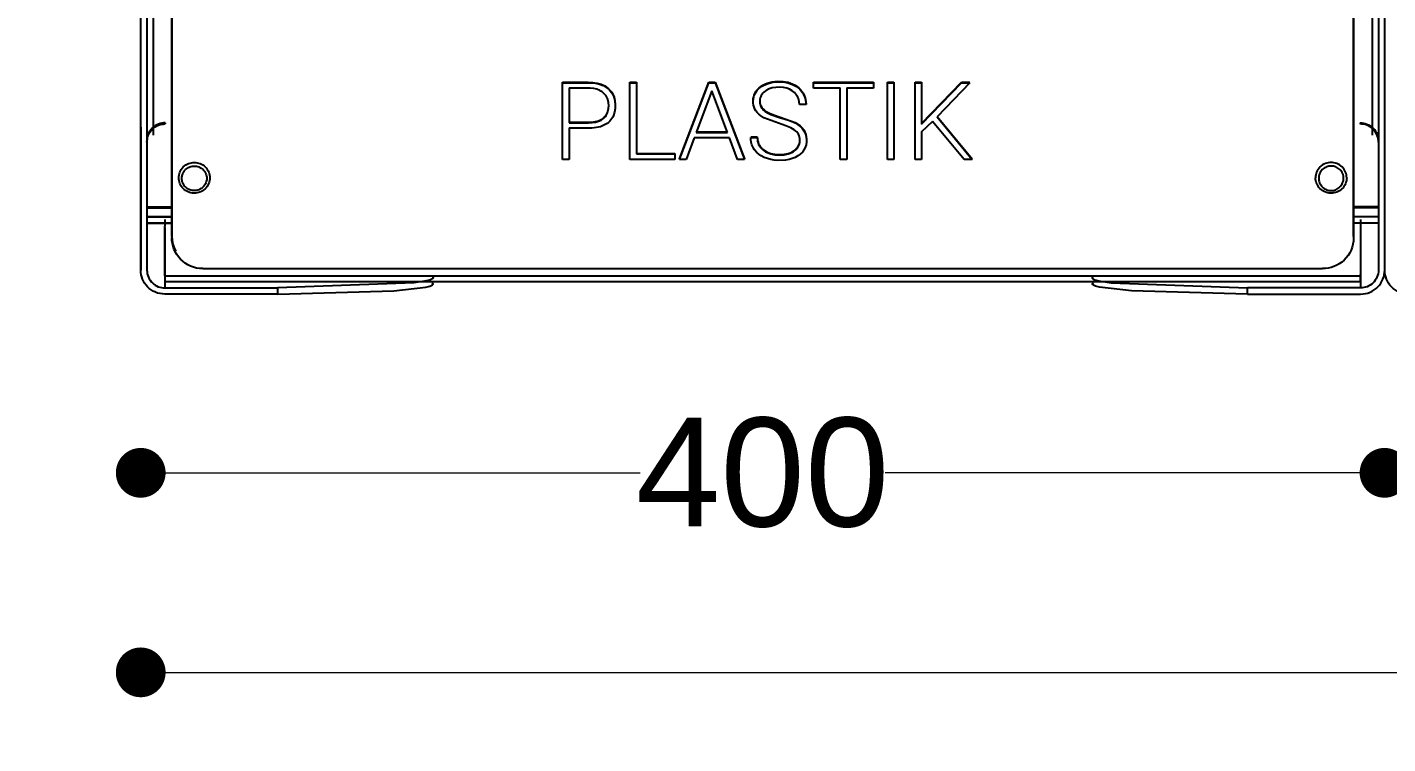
# Model space of a CAD drawing. Header units: millimetres. Extents: x 10366 to 28454, y 24552 to 29702.
# Drawn here: x 21291.3 to 21728.8, y 26729 to 26959.4 of the extents above; entities that cross this region are included whole.
import ezdxf

# ---------------------------------------------------------------- set-up
doc = ezdxf.new("R2010")
doc.units = ezdxf.units.MM
doc.header["$LTSCALE"] = 3
doc.layers.add('DomyÅ›lny', color=7, linetype='Continuous')
doc.styles.get("Standard").update_dxf_attribs({"font": 'arial.ttf'})
doc.dimstyles.new('MATEUSZ', dxfattribs={"dimtxt": 35, "dimasz": 16, "dimexe": 0.18, "dimexo": 0.0625, "dimgap": 0.09, "dimtad": 0, "dimdec": 0, "dimdsep": 46, "dimtxsty": 'Standard', "dimblk": 'DOT', "dimcen": 0.09, "dimse1": 1, "dimse2": 1, "dimadec": 0, "dimazin": 0, "dimtfac": 1, "dimtdec": 0, "dimtofl": 0, "dimtmove": 0, "dimatfit": 3, "dimfxl": 1, "dimtolj": 1, "dimtzin": 0, "dimlwd": 9, "dimlwe": 9, "dimarcsym": 0})

# ---------------------------------------------------------------- blocks, each defined once
blk = doc.blocks.new('_Dot')
at = {"color": 0, "linetype": 'ByBlock', "lineweight": -2}
blk.add_line((-0.5, 0), (-1, 0), dxfattribs=at)
at = {"color": 0, "linetype": 'ByBlock', "const_width": 0.5}
blk.add_lwpolyline([(-0.25, 0, 1), (0.25, 0, 1)], format="xyb", close=True, dxfattribs=at)
blk = doc.blocks.new('*D65')
at = {"color": 0, "lineweight": 9, "transparency": 16777216}
for p, q in [((21146.56, 27243.57), (21146.56, 27105.32)), ((21146.56, 26889.61), (21146.56, 27027.86))]:
    blk.add_line(p, q, dxfattribs=at)
at = {"layer": 'Defpoints', "color": 0, "transparency": 16777216}
for p in [(21335.58, 27259.57), (21146.56, 26873.61), (21335.58, 26873.61)]:
    blk.add_point(p, dxfattribs=at)
at = {"color": 0, "lineweight": 9, "transparency": 16777216, "xscale": 16, "yscale": 16, "zscale": 16}
for p, rotation in [((21146.56, 27259.57), 90), ((21146.56, 26873.61), 270)]:
    blk.add_blockref('_Dot', p, dxfattribs=dict(at, rotation=rotation))
at = {"color": 0, "transparency": 16777216, "insert": (21146.56, 27066.59), "char_height": 35, "attachment_point": 5, "rotation": 90}
blk.add_mtext('\\A1;386', dxfattribs=at)
blk = doc.blocks.new('*D66')
at = {"color": 0, "lineweight": 9, "transparency": 16777216}
for p, q in [((21343.82, 26752.01), (22275.23, 26752.01)), ((23311.82, 26752.01), (22380.41, 26752.01))]:
    blk.add_line(p, q, dxfattribs=at)
at = {"layer": 'Defpoints', "color": 0, "transparency": 16777216}
for p in [(21327.82, 26881.3), (23327.82, 26881.3), (23327.82, 26752.01)]:
    blk.add_point(p, dxfattribs=at)
at = {"color": 0, "lineweight": 9, "transparency": 16777216, "xscale": 16, "yscale": 16, "zscale": 16, "rotation": 180}
blk.add_blockref('_Dot', (21327.82, 26752.01), dxfattribs=at)
at = {"color": 0, "lineweight": 9, "transparency": 16777216, "xscale": 16, "yscale": 16, "zscale": 16}
blk.add_blockref('_Dot', (23327.82, 26752.01), dxfattribs=at)
at = {"color": 0, "transparency": 16777216, "insert": (22327.82, 26752.01), "char_height": 35, "attachment_point": 5}
blk.add_mtext('\\A1;2000', dxfattribs=at)
blk = doc.blocks.new('*D67')
at = {"color": 0, "lineweight": 9, "transparency": 16777216}
for p, q in [((21343.82, 26816.16), (21488.4, 26816.16)), ((21711.78, 26816.16), (21567.2, 26816.16))]:
    blk.add_line(p, q, dxfattribs=at)
at = {"layer": 'Defpoints', "color": 0, "transparency": 16777216}
for p in [(21327.82, 26881.3), (21727.78, 26880.56), (21727.78, 26816.16)]:
    blk.add_point(p, dxfattribs=at)
at = {"color": 0, "lineweight": 9, "transparency": 16777216, "xscale": 16, "yscale": 16, "zscale": 16, "rotation": 180}
blk.add_blockref('_Dot', (21327.82, 26816.16), dxfattribs=at)
at = {"color": 0, "lineweight": 9, "transparency": 16777216, "xscale": 16, "yscale": 16, "zscale": 16}
blk.add_blockref('_Dot', (21727.78, 26816.16), dxfattribs=at)
at = {"color": 0, "transparency": 16777216, "insert": (21527.8, 26816.16), "char_height": 35, "attachment_point": 5}
blk.add_mtext('\\A1;400', dxfattribs=at)

msp = doc.modelspace()

# ---------------------------------------------------------------- linework, layer by layer
at = {"layer": 'DomyÅ›lny'}
for p, q in [((21327.82, 26881.3), (21327.82, 27251.81)), ((21329.82, 27251.81), (21329.82, 26881.3)), ((21725.82, 27251.81), (21725.82, 26881.3)), ((21727.82, 26881.3), (21727.82, 27251.81)), ((21727.82, 26881.3), (21727.82, 27251.81)), ((21337.82, 26892.17), (21337.82, 27241.95)), ((21337.82, 27241.45), (21337.82, 26891.66)), ((21717.82, 26892.17), (21717.82, 27241.95)), ((21717.82, 27241.45), (21717.82, 26891.66)), ((21331.82, 27219.42), (21331.82, 26924.67)), ((21723.82, 27219.42), (21723.82, 26924.67)), ((21463.48, 26917.09), (21463.48, 26941.73)), ((21463.48, 26916.92), (21463.48, 26941.56)), ((21485.14, 26941.73), (21487.27, 26941.73)), ((21485.14, 26917.09), (21485.14, 26941.73)), ((21485.14, 26941.56), (21487.27, 26941.56)), ((21485.14, 26916.92), (21485.14, 26941.56)), ((21487.27, 26941.73), (21487.27, 26918.85)), ((21487.27, 26941.56), (21487.27, 26918.68)), ((21501.02, 26917.09), (21510.48, 26941.73)), ((21501.02, 26916.92), (21510.48, 26941.56)), ((21510.48, 26941.73), (21512.49, 26941.73)), ((21510.48, 26941.56), (21512.49, 26941.56)), ((21512.49, 26941.73), (21521.95, 26917.09)), ((21512.49, 26941.56), (21521.95, 26916.92)), ((21544.19, 26939.95), (21544.19, 26941.73)), ((21544.19, 26941.73), (21563.42, 26941.73)), ((21544.19, 26941.56), (21563.42, 26941.56)), ((21544.19, 26939.78), (21544.19, 26941.56)), ((21563.42, 26941.73), (21563.42, 26939.95)), ((21563.42, 26941.56), (21563.42, 26939.78)), ((21567.91, 26941.73), (21570.03, 26941.73)), ((21567.91, 26917.09), (21567.91, 26941.73)), ((21567.91, 26941.56), (21570.03, 26941.56)), ((21567.91, 26916.92), (21567.91, 26941.56)), ((21570.03, 26941.73), (21570.03, 26917.09)), ((21570.03, 26941.56), (21570.03, 26916.92)), ((21576.81, 26917.09), (21576.81, 26941.73)), ((21576.81, 26941.73), (21578.92, 26941.73)), ((21576.81, 26916.92), (21576.81, 26941.56)), ((21576.81, 26941.56), (21578.92, 26941.56)), ((21578.92, 26941.73), (21578.92, 26928.45)), ((21578.92, 26928.45), (21591.73, 26941.73)), ((21578.92, 26941.56), (21578.92, 26928.28)), ((21578.92, 26928.28), (21591.73, 26941.56)), ((21594.39, 26941.56), (21583.92, 26930.59)), ((21591.73, 26941.73), (21594.39, 26941.73)), ((21591.73, 26941.56), (21594.39, 26941.56)), ((21465.6, 26939.95), (21465.6, 26928.89)), ((21465.6, 26939.78), (21465.6, 26928.72)), ((21511.48, 26939.02), (21506.46, 26925.6)), ((21516.49, 26925.6), (21511.48, 26939.02)), ((21552.74, 26939.78), (21544.19, 26939.78)), ((21552.74, 26917.09), (21552.74, 26939.95)), ((21552.74, 26916.92), (21552.74, 26939.78)), ((21554.85, 26939.95), (21554.85, 26917.09)), ((21563.42, 26939.78), (21554.85, 26939.78)), ((21554.85, 26939.78), (21554.85, 26916.92)), ((21539.62, 26934.71), (21539.62, 26934.54)), ((21541.75, 26934.54), (21539.62, 26934.54)), ((21541.75, 26934.71), (21541.75, 26934.54)), ((21335.71, 26928.67), (21335.71, 26928.33)), ((21582.44, 26929.16), (21578.92, 26925.74)), ((21578.92, 26928.45), (21578.92, 26928.28)), ((21592.62, 26916.92), (21582.44, 26929.16)), ((21583.92, 26930.76), (21595.2, 26917.09)), ((21583.92, 26930.59), (21595.2, 26916.92)), ((21719.93, 26928.67), (21719.93, 26928.33)), ((21327.82, 26927.34), (21327.82, 26881.3)), ((21465.6, 26927.13), (21465.6, 26917.09)), ((21465.6, 26926.96), (21465.6, 26916.92)), ((21505.81, 26923.83), (21503.23, 26916.92)), ((21517.16, 26923.83), (21505.81, 26923.83)), ((21506.46, 26925.77), (21516.49, 26925.77)), ((21506.46, 26925.6), (21516.49, 26925.6)), ((21519.75, 26916.92), (21517.16, 26923.83)), ((21523.98, 26924.13), (21526.09, 26924.13)), ((21523.98, 26923.96), (21526.09, 26923.96)), ((21578.92, 26925.91), (21578.92, 26925.74)), ((21578.92, 26925.91), (21578.92, 26917.09)), ((21578.92, 26925.74), (21578.92, 26916.92)), ((21465.6, 26916.92), (21463.48, 26916.92)), ((21499.61, 26916.92), (21485.14, 26916.92)), ((21487.27, 26918.85), (21499.61, 26918.85)), ((21487.27, 26918.68), (21499.61, 26918.68)), ((21499.61, 26918.85), (21499.61, 26917.09)), ((21499.61, 26918.68), (21499.61, 26916.92)), ((21503.23, 26916.92), (21501.02, 26916.92)), ((21521.95, 26916.92), (21519.75, 26916.92)), ((21554.85, 26916.92), (21552.74, 26916.92)), ((21570.03, 26916.92), (21567.91, 26916.92)), ((21578.92, 26916.92), (21576.81, 26916.92)), ((21595.2, 26916.92), (21592.62, 26916.92)), ((21329.82, 26901.66), (21337.82, 26901.66)), ((21329.82, 26901.32), (21337.82, 26901.32)), ((21329.82, 26898.44), (21337.82, 26898.44)), ((21337.82, 26898.43), (21329.82, 26898.43)), ((21329.82, 26897.49), (21329.82, 26881.3)), ((21725.82, 26901.66), (21717.82, 26901.66)), ((21725.82, 26901.32), (21717.82, 26901.32)), ((21725.82, 26898.44), (21717.82, 26898.44)), ((21725.82, 26898.43), (21717.82, 26898.43)), ((21725.82, 26897.49), (21725.82, 26881.3)), ((21329.82, 26896.45), (21337.82, 26896.45)), ((21337.82, 26896.43), (21329.82, 26896.43)), ((21335.58, 26879.48), (21335.58, 26895.45)), ((21335.58, 26895.02), (21335.58, 26875.6)), ((21725.82, 26896.45), (21717.82, 26896.45)), ((21725.82, 26896.43), (21717.82, 26896.43)), ((21720.06, 26895.45), (21720.06, 26879.48)), ((21720.06, 26895.02), (21720.06, 26875.6)), ((21347.82, 26881.81), (21707.82, 26881.81)), ((21335.58, 26879.94), (21335.58, 26877.61)), ((21335.58, 26879.48), (21720.06, 26879.48)), ((21720.06, 26877.61), (21335.58, 26877.61)), ((21720.06, 26877.61), (21720.06, 26879.94)), ((21335.58, 26875.6), (21371.94, 26875.6)), ((21371.91, 26873.61), (21335.58, 26873.61)), ((21371.91, 26873.61), (21371.94, 26875.6)), ((21720.06, 26875.6), (21683.7, 26875.6)), ((21683.74, 26873.61), (21683.7, 26875.6)), ((21683.74, 26873.61), (21720.06, 26873.61))]:
    msp.add_line(p, q, dxfattribs=at)
for points in [[(21463.48, 26941.73, 0), (21468.97, 26941.73, 0), (21471.71, 26941.73, 0), (21473.21, 26941.68, 0), (21474.63, 26941.47, 0), (21475.91, 26941.09, 0), (21477.05, 26940.56, 0), (21478.06, 26939.85, 0), (21478.5, 26939.44, 0), (21478.91, 26939, 0), (21479.26, 26938.53, 0), (21479.57, 26938.03, 0), (21479.83, 26937.5, 0), (21480.04, 26936.93, 0), (21480.32, 26935.71, 0), (21480.41, 26934.37, 0)], [(21463.48, 26941.56, 0), (21474.09, 26941.4, 0), (21475.36, 26941.11, 0), (21476.51, 26940.67, 0), (21477.53, 26940.08, 0), (21478.43, 26939.35, 0), (21478.82, 26938.93, 0), (21479.17, 26938.49, 0), (21479.47, 26938.02, 0), (21479.74, 26937.52, 0), (21479.96, 26937, 0), (21480.27, 26935.87, 0), (21480.41, 26934.62, 0), (21480.38, 26933.31, 0), (21480.18, 26932.11, 0), (21479.83, 26931.02, 0), (21479.59, 26930.52, 0), (21479.31, 26930.05, 0), (21478.99, 26929.61, 0), (21478.62, 26929.2, 0), (21478.22, 26928.82, 0), (21477.78, 26928.48, 0), (21476.78, 26927.89, 0), (21475.64, 26927.45, 0), (21474.36, 26927.14, 0), (21472.92, 26926.98, 0), (21465.6, 26926.96, 0)], [(21524.77, 26935.72, 0), (21524.8, 26936.42, 0), (21524.92, 26937.09, 0), (21525.11, 26937.73, 0), (21525.38, 26938.33, 0), (21525.73, 26938.89, 0), (21526.16, 26939.43, 0), (21526.66, 26939.92, 0), (21527.24, 26940.39, 0), (21527.87, 26940.8, 0), (21528.55, 26941.15, 0), (21529.27, 26941.45, 0), (21530.84, 26941.87, 0), (21532.57, 26942.06, 0), (21534.37, 26942.01, 0), (21536.03, 26941.71, 0), (21536.81, 26941.46, 0), (21537.55, 26941.15, 0), (21538.25, 26940.78, 0), (21538.89, 26940.37, 0), (21539.46, 26939.9, 0), (21539.98, 26939.38, 0), (21540.44, 26938.81, 0), (21540.84, 26938.2, 0), (21541.17, 26937.55, 0), (21541.42, 26936.88, 0), (21541.6, 26936.18, 0), (21541.71, 26935.46, 0), (21541.75, 26934.71, 0)], [(21539.77, 26922.98, 0), (21539.74, 26923.53, 0), (21539.66, 26924.05, 0), (21539.52, 26924.54, 0), (21539.32, 26924.99, 0), (21539.07, 26925.41, 0), (21538.76, 26925.8, 0), (21538.4, 26926.15, 0), (21537.97, 26926.48, 0), (21536.82, 26927.13, 0), (21535.31, 26927.75, 0), (21528.22, 26930.27, 0), (21527.09, 26931, 0), (21526.53, 26931.47, 0), (21526.05, 26931.97, 0), (21525.65, 26932.51, 0), (21525.32, 26933.08, 0), (21525.07, 26933.68, 0), (21524.89, 26934.32, 0), (21524.79, 26934.99, 0), (21524.77, 26935.68, 0), (21524.81, 26936.33, 0), (21524.93, 26936.96, 0), (21525.11, 26937.55, 0), (21525.36, 26938.11, 0), (21525.68, 26938.65, 0), (21526.06, 26939.15, 0), (21526.52, 26939.62, 0), (21527.04, 26940.07, 0), (21527.62, 26940.47, 0), (21528.23, 26940.83, 0), (21529.58, 26941.38, 0), (21531.07, 26941.74, 0), (21532.71, 26941.89, 0), (21534.4, 26941.84, 0), (21535.95, 26941.56, 0), (21537.38, 26941.06, 0), (21538.66, 26940.35, 0), (21539.23, 26939.93, 0), (21539.74, 26939.47, 0), (21540.19, 26938.96, 0), (21540.6, 26938.41, 0), (21540.95, 26937.82, 0), (21541.24, 26937.21, 0), (21541.46, 26936.58, 0), (21541.62, 26935.92, 0), (21541.72, 26935.24, 0), (21541.75, 26934.54, 0)], [(21465.6, 26928.72, 0), (21469.72, 26928.72, 0), (21471.78, 26928.72, 0), (21472.95, 26928.75, 0), (21474.06, 26928.91, 0), (21475.04, 26929.19, 0), (21475.9, 26929.59, 0), (21476.28, 26929.83, 0), (21476.63, 26930.11, 0), (21476.95, 26930.41, 0), (21477.24, 26930.74, 0), (21477.49, 26931.09, 0), (21477.71, 26931.46, 0), (21477.89, 26931.86, 0), (21478.04, 26932.28, 0), (21478.24, 26933.2, 0), (21478.3, 26934.21, 0), (21478.23, 26935.22, 0), (21478.02, 26936.14, 0), (21477.86, 26936.56, 0), (21477.67, 26936.96, 0), (21477.44, 26937.35, 0), (21477.19, 26937.71, 0), (21476.89, 26938.04, 0), (21476.56, 26938.36, 0), (21476.21, 26938.64, 0), (21475.82, 26938.89, 0), (21475.41, 26939.11, 0), (21474.49, 26939.46, 0), (21473.47, 26939.68, 0), (21472.32, 26939.78, 0), (21465.6, 26939.78, 0)], [(21539.62, 26934.54, 0), (21539.54, 26935.54, 0), (21539.45, 26936.01, 0), (21539.32, 26936.46, 0), (21539.15, 26936.89, 0), (21538.94, 26937.3, 0), (21538.69, 26937.68, 0), (21538.41, 26938.04, 0), (21538.09, 26938.39, 0), (21537.34, 26939, 0), (21536.49, 26939.47, 0), (21535.54, 26939.82, 0), (21534.48, 26940.04, 0), (21533.32, 26940.12, 0), (21532.06, 26940.07, 0), (21530.91, 26939.89, 0), (21529.88, 26939.57, 0), (21528.98, 26939.12, 0), (21528.57, 26938.84, 0), (21528.2, 26938.54, 0), (21527.88, 26938.22, 0), (21527.61, 26937.88, 0), (21527.38, 26937.51, 0), (21527.19, 26937.13, 0), (21527.05, 26936.72, 0), (21526.95, 26936.3, 0), (21526.9, 26935.85, 0), (21526.9, 26935.4, 0), (21526.94, 26934.96, 0), (21527.02, 26934.54, 0), (21527.15, 26934.15, 0), (21527.32, 26933.77, 0), (21527.54, 26933.42, 0), (21527.81, 26933.08, 0), (21528.11, 26932.77, 0), (21528.47, 26932.47, 0), (21529.32, 26931.92, 0), (21530.4, 26931.4, 0), (21533.19, 26930.45, 0), (21536.09, 26929.56, 0), (21538.23, 26928.64, 0), (21539.04, 26928.16, 0), (21539.75, 26927.63, 0), (21540.36, 26927.06, 0), (21540.87, 26926.44, 0), (21541.28, 26925.78, 0), (21541.58, 26925.06, 0), (21541.79, 26924.28, 0), (21541.89, 26923.44, 0), (21541.88, 26922.53, 0), (21541.75, 26921.62, 0), (21541.49, 26920.78, 0), (21541.1, 26920.01, 0), (21540.57, 26919.3, 0), (21539.92, 26918.65, 0), (21539.14, 26918.07, 0), (21538.27, 26917.58, 0), (21537.32, 26917.19, 0), (21536.29, 26916.89, 0), (21535.17, 26916.7, 0), (21532.74, 26916.59, 0), (21531.56, 26916.69, 0), (21530.43, 26916.89, 0), (21529.35, 26917.18, 0), (21528.31, 26917.58, 0), (21527.37, 26918.06, 0), (21526.53, 26918.62, 0), (21525.82, 26919.27, 0), (21525.21, 26919.99, 0), (21524.72, 26920.78, 0), (21524.36, 26921.62, 0), (21524.11, 26922.52, 0), (21524.01, 26923.23, 0), (21523.98, 26923.96, 0)], [(21465.6, 26928.89, 0), (21469.71, 26928.89, 0), (21471.76, 26928.89, 0), (21472.93, 26928.92, 0), (21474.03, 26929.07, 0), (21475.02, 26929.35, 0), (21475.87, 26929.74, 0), (21476.26, 26929.98, 0), (21476.61, 26930.26, 0), (21476.93, 26930.56, 0), (21477.22, 26930.88, 0), (21477.47, 26931.23, 0), (21477.69, 26931.6, 0), (21477.88, 26932, 0), (21478.03, 26932.42, 0), (21478.24, 26933.33, 0), (21478.3, 26934.33, 0)], [(21526.89, 26935.74, 0), (21526.93, 26935.17, 0), (21527.04, 26934.63, 0), (21527.23, 26934.13, 0), (21527.49, 26933.66, 0), (21527.83, 26933.23, 0), (21528.24, 26932.83, 0), (21528.73, 26932.46, 0), (21529.97, 26931.76, 0), (21531.57, 26931.12, 0), (21538.31, 26928.77, 0), (21539.15, 26928.26, 0), (21539.87, 26927.69, 0), (21540.49, 26927.08, 0), (21541, 26926.42, 0), (21541.39, 26925.71, 0), (21541.68, 26924.93, 0), (21541.85, 26924.09, 0), (21541.9, 26923.18, 0)], [(21335.71, 26928.67, 0), (21335.18, 26928.64, 0), (21334.64, 26928.57, 0), (21334.09, 26928.44, 0), (21333.54, 26928.26, 0), (21333.01, 26928.02, 0), (21332.49, 26927.72, 0), (21332, 26927.37, 0), (21331.55, 26926.97, 0), (21331.14, 26926.52, 0), (21330.78, 26926.04, 0), (21330.48, 26925.53, 0), (21330.23, 26925, 0), (21330.05, 26924.46, 0), (21329.92, 26923.92, 0), (21329.84, 26923.38, 0), (21329.82, 26922.86, 0)], [(21329.82, 26922.52, 0), (21329.84, 26923.04, 0), (21329.92, 26923.58, 0), (21330.05, 26924.12, 0), (21330.23, 26924.66, 0), (21330.48, 26925.19, 0), (21330.78, 26925.7, 0), (21331.14, 26926.18, 0), (21331.55, 26926.63, 0), (21332, 26927.03, 0), (21332.49, 26927.38, 0), (21333.01, 26927.68, 0), (21333.54, 26927.92, 0), (21334.09, 26928.1, 0), (21334.64, 26928.23, 0), (21335.18, 26928.3, 0), (21335.71, 26928.33, 0)], [(21719.93, 26928.67, 0), (21720.46, 26928.64, 0), (21721, 26928.57, 0), (21721.55, 26928.44, 0), (21722.1, 26928.26, 0), (21722.63, 26928.02, 0), (21723.15, 26927.72, 0), (21723.64, 26927.37, 0), (21724.09, 26926.97, 0), (21724.5, 26926.52, 0), (21724.86, 26926.04, 0), (21725.16, 26925.53, 0), (21725.4, 26925, 0), (21725.59, 26924.46, 0), (21725.72, 26923.92, 0), (21725.79, 26923.38, 0), (21725.82, 26922.86, 0)], [(21725.82, 26922.52, 0), (21725.79, 26923.04, 0), (21725.72, 26923.58, 0), (21725.59, 26924.12, 0), (21725.4, 26924.66, 0), (21725.16, 26925.19, 0), (21724.86, 26925.7, 0), (21724.5, 26926.18, 0), (21724.09, 26926.63, 0), (21723.64, 26927.03, 0), (21723.15, 26927.38, 0), (21722.63, 26927.68, 0), (21722.1, 26927.92, 0), (21721.55, 26928.1, 0), (21721, 26928.23, 0), (21720.46, 26928.3, 0), (21719.93, 26928.33, 0)], [(21526.09, 26924.13, 0), (21526.11, 26923.54, 0), (21526.19, 26922.98, 0), (21526.33, 26922.44, 0), (21526.52, 26921.94, 0), (21526.76, 26921.47, 0), (21527.05, 26921.03, 0), (21527.4, 26920.61, 0), (21527.8, 26920.23, 0), (21528.26, 26919.88, 0), (21528.75, 26919.56, 0), (21529.27, 26919.29, 0), (21530.44, 26918.87, 0), (21531.74, 26918.61, 0), (21533.18, 26918.51, 0), (21534.68, 26918.59, 0), (21536.02, 26918.85, 0), (21536.63, 26919.05, 0), (21537.19, 26919.3, 0), (21537.72, 26919.59, 0), (21538.2, 26919.93, 0), (21538.61, 26920.3, 0), (21538.97, 26920.7, 0), (21539.26, 26921.13, 0), (21539.48, 26921.59, 0), (21539.64, 26922.08, 0), (21539.74, 26922.6, 0), (21539.77, 26923.15, 0)], [(21526.09, 26923.96, 0), (21526.11, 26923.37, 0), (21526.19, 26922.81, 0), (21526.33, 26922.27, 0), (21526.52, 26921.77, 0), (21526.76, 26921.3, 0), (21527.05, 26920.86, 0), (21527.4, 26920.44, 0), (21527.8, 26920.06, 0), (21528.26, 26919.71, 0), (21528.75, 26919.39, 0), (21529.27, 26919.12, 0), (21530.44, 26918.7, 0), (21531.74, 26918.44, 0), (21533.18, 26918.34, 0), (21534.68, 26918.42, 0), (21536.02, 26918.68, 0), (21536.63, 26918.88, 0), (21537.19, 26919.13, 0), (21537.72, 26919.42, 0), (21538.2, 26919.76, 0), (21538.61, 26920.13, 0), (21538.97, 26920.53, 0), (21539.26, 26920.96, 0), (21539.48, 26921.42, 0), (21539.64, 26921.91, 0), (21539.74, 26922.43, 0), (21539.77, 26922.98, 0)], [(21340.05, 26911.03, 0), (21340.07, 26911.47, 0), (21340.13, 26911.92, 0), (21340.24, 26912.38, 0), (21340.4, 26912.84, 0), (21340.6, 26913.29, 0), (21340.86, 26913.72, 0), (21341.16, 26914.13, 0), (21341.51, 26914.51, 0), (21341.89, 26914.85, 0), (21342.31, 26915.15, 0), (21342.75, 26915.4, 0), (21343.21, 26915.61, 0), (21343.67, 26915.76, 0), (21344.14, 26915.87, 0), (21344.6, 26915.93, 0), (21345.05, 26915.95, 0), (21345.5, 26915.93, 0), (21345.96, 26915.87, 0), (21346.42, 26915.76, 0), (21346.89, 26915.61, 0), (21347.34, 26915.4, 0), (21347.78, 26915.15, 0), (21348.2, 26914.85, 0), (21348.58, 26914.51, 0), (21348.93, 26914.13, 0), (21349.23, 26913.72, 0), (21349.49, 26913.29, 0), (21349.69, 26912.84, 0), (21349.85, 26912.38, 0), (21349.96, 26911.92, 0), (21350.03, 26911.47, 0), (21350.05, 26911.03, 0)], [(21715.6, 26911.03, 0), (21715.58, 26911.47, 0), (21715.51, 26911.92, 0), (21715.4, 26912.38, 0), (21715.24, 26912.84, 0), (21715.04, 26913.29, 0), (21714.78, 26913.72, 0), (21714.48, 26914.13, 0), (21714.13, 26914.51, 0), (21713.75, 26914.85, 0), (21713.33, 26915.15, 0), (21712.89, 26915.4, 0), (21712.44, 26915.61, 0), (21711.97, 26915.76, 0), (21711.51, 26915.87, 0), (21711.04, 26915.93, 0), (21710.6, 26915.95, 0), (21710.15, 26915.93, 0), (21709.69, 26915.87, 0), (21709.22, 26915.76, 0), (21708.75, 26915.61, 0), (21708.3, 26915.4, 0), (21707.86, 26915.15, 0), (21707.44, 26914.85, 0), (21707.06, 26914.51, 0), (21706.71, 26914.13, 0), (21706.41, 26913.72, 0), (21706.15, 26913.29, 0), (21705.95, 26912.84, 0), (21705.79, 26912.38, 0), (21705.68, 26911.92, 0), (21705.62, 26911.47, 0), (21705.6, 26911.03, 0)], [(21350.05, 26911.03, 0), (21350.02, 26910.53, 0), (21349.95, 26910.04, 0), (21349.82, 26909.57, 0), (21349.65, 26909.1, 0), (21349.43, 26908.65, 0), (21349.17, 26908.23, 0), (21348.87, 26907.84, 0), (21348.53, 26907.48, 0), (21348.16, 26907.16, 0), (21347.75, 26906.87, 0), (21347.32, 26906.62, 0), (21346.87, 26906.42, 0), (21346.41, 26906.27, 0), (21345.94, 26906.16, 0), (21345.46, 26906.1, 0), (21344.97, 26906.09, 0), (21344.47, 26906.12, 0), (21343.98, 26906.2, 0), (21343.51, 26906.33, 0), (21343.05, 26906.5, 0), (21342.6, 26906.72, 0), (21342.19, 26906.97, 0), (21341.81, 26907.26, 0), (21341.46, 26907.58, 0), (21341.14, 26907.94, 0), (21340.86, 26908.33, 0), (21340.61, 26908.74, 0), (21340.41, 26909.17, 0), (21340.25, 26909.62, 0), (21340.14, 26910.08, 0), (21340.07, 26910.55, 0), (21340.05, 26911.03, 0)], [(21715.6, 26911.03, 0), (21715.57, 26910.53, 0), (21715.5, 26910.04, 0), (21715.37, 26909.57, 0), (21715.2, 26909.1, 0), (21714.98, 26908.65, 0), (21714.72, 26908.23, 0), (21714.42, 26907.84, 0), (21714.08, 26907.48, 0), (21713.7, 26907.16, 0), (21713.3, 26906.87, 0), (21712.87, 26906.62, 0), (21712.42, 26906.42, 0), (21711.96, 26906.27, 0), (21711.48, 26906.16, 0), (21711.01, 26906.1, 0), (21710.52, 26906.09, 0), (21710.02, 26906.12, 0), (21709.53, 26906.2, 0), (21709.06, 26906.33, 0), (21708.59, 26906.5, 0), (21708.15, 26906.72, 0), (21707.74, 26906.97, 0), (21707.36, 26907.26, 0), (21707.01, 26907.58, 0), (21706.69, 26907.94, 0), (21706.41, 26908.33, 0), (21706.16, 26908.74, 0), (21705.96, 26909.17, 0), (21705.8, 26909.62, 0), (21705.69, 26910.08, 0), (21705.62, 26910.55, 0), (21705.6, 26911.03, 0)], [(21335.58, 26897.57, 0), (21335.58, 26897.55, 0), (21335.58, 26897.44, 0), (21335.58, 26897.02, 0), (21335.58, 26895.45, 0)], [(21720.06, 26897.57, 0), (21720.06, 26897.55, 0), (21720.06, 26897.44, 0), (21720.06, 26897.02, 0), (21720.06, 26895.45, 0)], [(21337.82, 26892.17, 0), (21337.9, 26890.91, 0), (21338.14, 26889.7, 0), (21338.54, 26888.51, 0), (21339.07, 26887.4, 0)], [(21347.82, 26881.81, 0), (21346.8, 26881.86, 0), (21345.79, 26882.01, 0), (21344.82, 26882.27, 0), (21343.87, 26882.61, 0), (21342.97, 26883.05, 0), (21342.13, 26883.56, 0), (21341.34, 26884.16, 0), (21340.62, 26884.82, 0), (21339.98, 26885.55, 0), (21339.41, 26886.34, 0), (21338.92, 26887.16, 0), (21338.52, 26888.04, 0), (21338.21, 26888.93, 0), (21337.99, 26889.86, 0), (21337.86, 26890.75, 0), (21337.82, 26891.66, 0)], [(21717.82, 26891.66, 0), (21717.77, 26890.66, 0), (21717.61, 26889.67, 0), (21717.36, 26888.7, 0), (21717.01, 26887.77, 0), (21716.57, 26886.89, 0), (21716.04, 26886.05, 0), (21715.44, 26885.28, 0), (21714.76, 26884.57, 0), (21714.02, 26883.93, 0), (21713.23, 26883.37, 0), (21712.39, 26882.9, 0), (21711.5, 26882.5, 0), (21710.6, 26882.2, 0), (21709.66, 26881.98, 0), (21708.75, 26881.85, 0), (21707.82, 26881.81, 0)], [(21335.58, 26873.61, 0), (21334.79, 26873.66, 0), (21334.02, 26873.77, 0), (21333.26, 26873.97, 0), (21332.53, 26874.23, 0), (21331.84, 26874.57, 0), (21331.18, 26874.97, 0), (21330.57, 26875.43, 0), (21330.02, 26875.94, 0), (21329.52, 26876.51, 0), (21329.07, 26877.11, 0), (21328.7, 26877.75, 0), (21328.38, 26878.43, 0), (21328.14, 26879.12, 0), (21327.96, 26879.83, 0), (21327.86, 26880.56, 0), (21327.82, 26881.3, 0)], [(21329.82, 26881.3, 0), (21329.85, 26880.73, 0), (21329.94, 26880.14, 0), (21330.09, 26879.59, 0), (21330.29, 26879.05, 0), (21330.54, 26878.54, 0), (21330.84, 26878.06, 0), (21331.19, 26877.61, 0), (21331.57, 26877.2, 0), (21331.99, 26876.84, 0), (21332.45, 26876.51, 0), (21332.93, 26876.24, 0), (21333.43, 26876.01, 0), (21333.96, 26875.83, 0), (21334.48, 26875.7, 0), (21335.02, 26875.62, 0), (21335.58, 26875.6, 0)], [(21720.06, 26873.61, 0), (21720.85, 26873.66, 0), (21721.62, 26873.77, 0), (21722.38, 26873.97, 0), (21723.11, 26874.23, 0), (21723.81, 26874.57, 0), (21724.46, 26874.97, 0), (21725.07, 26875.43, 0), (21725.62, 26875.94, 0), (21726.12, 26876.51, 0), (21726.57, 26877.11, 0), (21726.94, 26877.75, 0), (21727.26, 26878.43, 0), (21727.5, 26879.12, 0), (21727.68, 26879.83, 0), (21727.78, 26880.56, 0), (21727.82, 26881.3, 0)], [(21725.82, 26881.3, 0), (21725.79, 26880.73, 0), (21725.7, 26880.14, 0), (21725.56, 26879.59, 0), (21725.35, 26879.05, 0), (21725.1, 26878.54, 0), (21724.8, 26878.06, 0), (21724.45, 26877.61, 0), (21724.07, 26877.2, 0), (21723.65, 26876.84, 0), (21723.19, 26876.51, 0), (21722.71, 26876.24, 0), (21722.21, 26876.01, 0), (21721.69, 26875.83, 0), (21721.16, 26875.7, 0), (21720.62, 26875.62, 0), (21720.06, 26875.6, 0)], [(21735.58, 26873.61, 0), (21734.79, 26873.66, 0), (21734.02, 26873.77, 0), (21733.26, 26873.97, 0), (21732.53, 26874.23, 0), (21731.84, 26874.57, 0), (21731.18, 26874.97, 0), (21730.57, 26875.43, 0), (21730.02, 26875.94, 0), (21729.52, 26876.51, 0), (21729.07, 26877.11, 0), (21728.7, 26877.75, 0), (21728.38, 26878.43, 0), (21728.14, 26879.12, 0), (21727.96, 26879.83, 0), (21727.86, 26880.56, 0), (21727.82, 26881.3, 0)], [(21335.58, 26879.48, 0), (21335.58, 26878.09, 0), (21335.58, 26877.71, 0), (21335.58, 26877.63, 0), (21335.58, 26877.61, 0), (21335.58, 26877.61, 0), (21335.58, 26877.61, 0), (21335.58, 26877.61, 0), (21335.58, 26877.61, 0), (21335.58, 26877.61, 0), (21335.58, 26877.61, 0), (21335.58, 26877.61, 0), (21335.58, 26877.61, 0), (21335.58, 26877.61, 0), (21335.58, 26877.61, 0), (21335.58, 26877.61, 0), (21335.58, 26877.61, 0), (21335.58, 26877.61, 0), (21335.58, 26877.61, 0), (21335.58, 26877.61, 0), (21335.58, 26877.61, 0), (21335.58, 26877.61, 0), (21335.58, 26877.61, 0)], [(21371.91, 26873.61, 0), (21409.19, 26874.7, 0), (21419.52, 26875.89, 0), (21420.82, 26876.22, 0), (21421.27, 26876.38, 0), (21421.44, 26876.47, 0), (21421.59, 26876.55, 0), (21421.69, 26876.63, 0), (21421.73, 26876.68, 0), (21421.77, 26876.72, 0), (21421.79, 26876.76, 0), (21421.8, 26876.78, 0), (21421.81, 26876.8, 0), (21421.81, 26876.82, 0), (21421.81, 26876.85, 0), (21421.81, 26876.87, 0), (21421.81, 26876.89, 0), (21421.81, 26876.91, 0), (21421.8, 26876.93, 0), (21421.78, 26876.97, 0), (21421.76, 26877.01, 0), (21421.72, 26877.06, 0), (21421.68, 26877.1, 0), (21421.63, 26877.14, 0), (21421.5, 26877.23, 0)], [(21421.53, 26879.21, 0), (21421.66, 26879.12, 0), (21421.72, 26879.08, 0), (21421.76, 26879.04, 0), (21421.8, 26878.99, 0), (21421.82, 26878.95, 0), (21421.84, 26878.91, 0), (21421.84, 26878.89, 0), (21421.85, 26878.86, 0), (21421.85, 26878.84, 0), (21421.85, 26878.82, 0), (21421.85, 26878.8, 0), (21421.84, 26878.78, 0), (21421.83, 26878.75, 0), (21421.81, 26878.71, 0), (21421.78, 26878.67, 0), (21421.74, 26878.63, 0), (21421.69, 26878.58, 0), (21421.57, 26878.5, 0), (21421.41, 26878.41, 0), (21421, 26878.24, 0), (21419.76, 26877.91, 0), (21415.75, 26877.29, 0), (21371.94, 26875.6, 0)], [(21634.11, 26879.21, 0), (21633.98, 26879.12, 0), (21633.92, 26879.08, 0), (21633.88, 26879.04, 0), (21633.85, 26878.99, 0), (21633.82, 26878.95, 0), (21633.8, 26878.91, 0), (21633.8, 26878.89, 0), (21633.79, 26878.86, 0), (21633.79, 26878.84, 0), (21633.79, 26878.82, 0), (21633.8, 26878.8, 0), (21633.8, 26878.78, 0), (21633.81, 26878.75, 0), (21633.83, 26878.71, 0), (21633.86, 26878.67, 0), (21633.9, 26878.63, 0), (21633.95, 26878.58, 0), (21634.07, 26878.5, 0), (21634.23, 26878.41, 0), (21634.65, 26878.24, 0), (21635.88, 26877.91, 0), (21639.89, 26877.29, 0), (21683.7, 26875.6, 0)], [(21683.74, 26873.61, 0), (21646.45, 26874.7, 0), (21636.12, 26875.89, 0), (21634.82, 26876.22, 0), (21634.37, 26876.38, 0), (21634.2, 26876.47, 0), (21634.06, 26876.55, 0), (21633.95, 26876.63, 0), (21633.91, 26876.68, 0), (21633.87, 26876.72, 0), (21633.85, 26876.76, 0), (21633.84, 26876.78, 0), (21633.83, 26876.8, 0), (21633.83, 26876.82, 0), (21633.83, 26876.85, 0), (21633.83, 26876.87, 0), (21633.83, 26876.89, 0), (21633.83, 26876.91, 0), (21633.84, 26876.93, 0), (21633.86, 26876.97, 0), (21633.88, 26877.01, 0), (21633.92, 26877.06, 0), (21633.96, 26877.1, 0), (21634.01, 26877.14, 0), (21634.14, 26877.23, 0)], [(21720.06, 26879.48, 0), (21720.06, 26878.09, 0), (21720.06, 26877.71, 0), (21720.06, 26877.63, 0), (21720.06, 26877.61, 0), (21720.06, 26877.61, 0), (21720.06, 26877.61, 0), (21720.06, 26877.61, 0), (21720.06, 26877.61, 0), (21720.06, 26877.61, 0), (21720.06, 26877.61, 0), (21720.06, 26877.61, 0), (21720.06, 26877.61, 0), (21720.06, 26877.61, 0), (21720.06, 26877.61, 0), (21720.06, 26877.61, 0), (21720.06, 26877.61, 0), (21720.06, 26877.61, 0), (21720.06, 26877.61, 0), (21720.06, 26877.61, 0), (21720.06, 26877.61, 0), (21720.06, 26877.61, 0), (21720.06, 26877.61, 0)]]:
    msp.add_polyline3d(points, dxfattribs=at)
for points in [[(21341.05, 26910.86, 0), (21341.06, 26911.21, 0), (21341.11, 26911.57, 0), (21341.2, 26911.94, 0), (21341.33, 26912.31, 0), (21341.49, 26912.67, 0), (21341.7, 26913.01, 0), (21341.94, 26913.34, 0), (21342.22, 26913.64, 0), (21342.52, 26913.92, 0), (21342.86, 26914.16, 0), (21343.21, 26914.36, 0), (21343.57, 26914.52, 0), (21343.95, 26914.65, 0), (21344.32, 26914.73, 0), (21344.69, 26914.78, 0), (21345.05, 26914.8, 0), (21345.41, 26914.78, 0), (21345.77, 26914.73, 0), (21346.15, 26914.65, 0), (21346.52, 26914.52, 0), (21346.88, 26914.36, 0), (21347.23, 26914.16, 0), (21347.57, 26913.92, 0), (21347.87, 26913.64, 0), (21348.15, 26913.34, 0), (21348.39, 26913.01, 0), (21348.6, 26912.67, 0), (21348.76, 26912.31, 0), (21348.89, 26911.94, 0), (21348.98, 26911.57, 0), (21349.03, 26911.21, 0), (21349.05, 26910.86, 0), (21349.03, 26910.5, 0), (21348.98, 26910.14, 0), (21348.89, 26909.77, 0), (21348.76, 26909.41, 0), (21348.6, 26909.05, 0), (21348.39, 26908.7, 0), (21348.15, 26908.37, 0), (21347.87, 26908.07, 0), (21347.57, 26907.8, 0), (21347.23, 26907.56, 0), (21346.88, 26907.36, 0), (21346.52, 26907.19, 0), (21346.15, 26907.07, 0), (21345.77, 26906.98, 0), (21345.41, 26906.93, 0), (21345.05, 26906.92, 0), (21344.69, 26906.93, 0), (21344.32, 26906.98, 0), (21343.95, 26907.07, 0), (21343.57, 26907.19, 0), (21343.21, 26907.36, 0), (21342.86, 26907.56, 0), (21342.52, 26907.8, 0), (21342.22, 26908.07, 0), (21341.94, 26908.37, 0), (21341.7, 26908.7, 0), (21341.49, 26909.05, 0), (21341.33, 26909.41, 0), (21341.2, 26909.77, 0), (21341.11, 26910.14, 0), (21341.06, 26910.5, 0)], [(21714.6, 26910.86, 0), (21714.58, 26911.21, 0), (21714.53, 26911.57, 0), (21714.44, 26911.94, 0), (21714.31, 26912.31, 0), (21714.15, 26912.67, 0), (21713.94, 26913.01, 0), (21713.7, 26913.34, 0), (21713.42, 26913.64, 0), (21713.12, 26913.92, 0), (21712.78, 26914.16, 0), (21712.43, 26914.36, 0), (21712.07, 26914.52, 0), (21711.7, 26914.65, 0), (21711.32, 26914.73, 0), (21710.95, 26914.78, 0), (21710.6, 26914.8, 0), (21710.24, 26914.78, 0), (21709.87, 26914.73, 0), (21709.49, 26914.65, 0), (21709.12, 26914.52, 0), (21708.76, 26914.36, 0), (21708.41, 26914.16, 0), (21708.07, 26913.92, 0), (21707.77, 26913.64, 0), (21707.49, 26913.34, 0), (21707.25, 26913.01, 0), (21707.04, 26912.67, 0), (21706.88, 26912.31, 0), (21706.75, 26911.94, 0), (21706.66, 26911.57, 0), (21706.61, 26911.21, 0), (21706.6, 26910.86, 0), (21706.61, 26910.5, 0), (21706.66, 26910.14, 0), (21706.75, 26909.77, 0), (21706.88, 26909.41, 0), (21707.04, 26909.05, 0), (21707.25, 26908.7, 0), (21707.49, 26908.37, 0), (21707.77, 26908.07, 0), (21708.07, 26907.8, 0), (21708.41, 26907.56, 0), (21708.76, 26907.36, 0), (21709.12, 26907.19, 0), (21709.49, 26907.07, 0), (21709.87, 26906.98, 0), (21710.24, 26906.93, 0), (21710.6, 26906.92, 0), (21710.95, 26906.93, 0), (21711.32, 26906.98, 0), (21711.7, 26907.07, 0), (21712.07, 26907.19, 0), (21712.43, 26907.36, 0), (21712.78, 26907.56, 0), (21713.12, 26907.8, 0), (21713.42, 26908.07, 0), (21713.7, 26908.37, 0), (21713.94, 26908.7, 0), (21714.15, 26909.05, 0), (21714.31, 26909.41, 0), (21714.44, 26909.77, 0), (21714.53, 26910.14, 0), (21714.58, 26910.5, 0)]]:
    msp.add_polyline3d(points, close=True, dxfattribs=at)

# ---------------------------------------------------------------- dimensions: what is measured, and where the dimension line sits
dim = msp.add_linear_dim(base=(21146.56, 26873.61), p1=(21335.58, 27259.57), p2=(21335.58, 26873.61), angle=90, dimstyle='MATEUSZ')
dim.commit()
dim.dimension.update_dxf_attribs({"geometry": '*D65', "text_midpoint": (21146.56, 27066.59)})
for base, p2, picture, middle in [((23327.82, 26752.01), (23327.82, 26881.3), '*D66', (22327.82, 26752.01)), ((21727.78, 26816.16), (21727.78, 26880.56), '*D67', (21527.8, 26816.16))]:
    dim = msp.add_linear_dim(base=base, p1=(21327.82, 26881.3), p2=p2, dimstyle='MATEUSZ')
    dim.commit()
    dim.dimension.update_dxf_attribs({"geometry": picture, "text_midpoint": middle})

doc.saveas('drawing.dxf')
